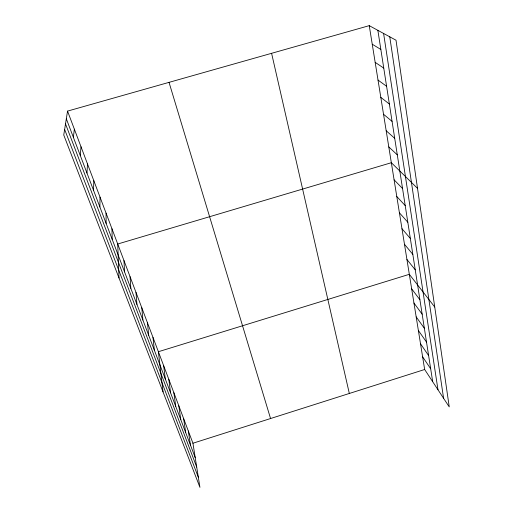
<?xml version="1.0" encoding="UTF-8"?>
<svg xmlns="http://www.w3.org/2000/svg" width="513" height="513" viewBox="0 0 513 513"><rect width="100%" height="100%" fill="white"/><g stroke="black" fill="none" stroke-linecap="round" stroke-linejoin="round"><path stroke-width="0.77" d="M99.894 207.028L100.016 197.107M93.507 190.252L93.828 180.73M86.966 173.054L87.499 163.955M80.259 155.42L81.009 146.769M73.378 137.337L74.359 129.154M67.543 111.103L63.753 135.028L199.929 487.35L192.939 443.232L67.543 111.103L369.251 25.65L396.01 40.213L449.247 406.918L424.661 369.501L369.251 25.65M192.939 443.232L424.661 369.501M372.246 44.227L380.845 49.453M375.17 62.362L383.756 68.094M378.023 80.073L386.59 86.287M380.806 97.367L389.367 104.043M383.532 114.264L392.067 121.382M386.193 130.783L394.709 138.311M388.796 146.93L397.293 154.855M417.511 188.348L391.342 162.717L117.721 244.008L119.016 278.001M394.093 179.819L402.545 188.515M396.786 196.517L405.206 205.585M399.415 212.812L407.809 222.232M401.974 228.727L410.342 238.481M404.481 244.278L412.818 254.345M406.931 259.469L415.235 269.832M434.742 307.031L409.323 274.314L158.389 351.719L163.044 391.913M411.663 288.825L419.897 299.733M413.946 303.016L422.154 314.18M416.184 316.893L424.354 328.294M418.371 330.475L426.508 342.1M420.513 343.761L428.618 355.599M422.609 356.766L430.676 368.802M64.638 129.43L198.319 477.205M65.517 123.909L196.723 467.106M66.324 118.785L195.222 457.628M169.034 82.356L270.556 418.531M271.595 53.307L349.327 393.465M377.863 30.338L432.696 381.723M188.322 431.01L190.509 445.252M383.596 33.454L437.98 389.771M389.758 36.808L443.604 398.332M183.609 418.518L185.7 432.594M178.787 405.751L180.775 419.647M173.862 392.695L175.735 406.405M168.822 379.351L170.579 392.855M163.666 365.692L165.301 378.979M152.989 337.413L154.368 350.232M147.462 322.773L148.699 335.329M141.8 307.781L142.89 320.061M135.996 292.423L136.933 304.408M130.058 276.68L130.828 288.357M123.966 260.553L124.563 271.89M111.956 228.74L112.2 239.391M106.056 213.107L106.12 223.405"/></g></svg>
